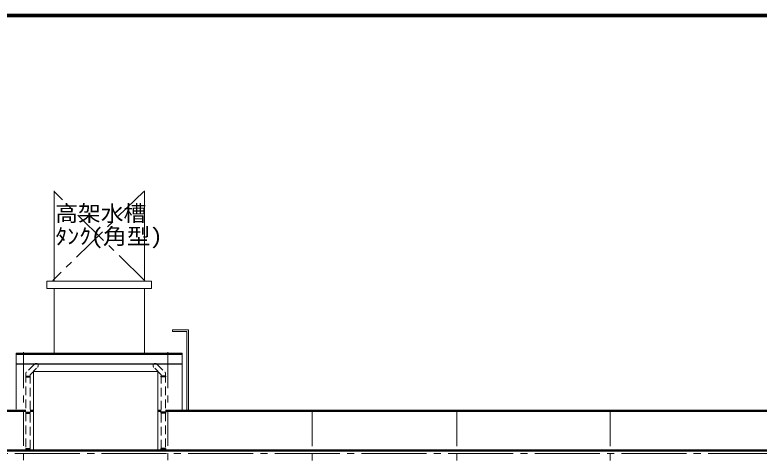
# Model space of a CAD drawing. Units: millimetres at full size, sheet at 1:200; details may follow other scales. Extents: x -55340 to 55340, y -38040 to 38040.
# Drawn here: x -30208 to -9594, y 25753 to 38040 of the extents above; entities that cross this region are included whole.
import ezdxf
from ezdxf.enums import TextEntityAlignment as Align

# ---------------------------------------------------------------- set-up
doc = ezdxf.new("R2010")
doc.units = ezdxf.units.MM
doc.header["$LTSCALE"] = 200
for name, pattern in [('CHAIN1', [8, 5, -1, 1, -1]), ('CHAIN2', [12, 9, -1, 1, -1]), ('DASHED1', [1.8, 1.2, -0.6])]:
    doc.linetypes.add(name, pattern=pattern)
for name, color, linetype, lineweight in [('0-1_通り芯', 3, 'Continuous', 18), ('0-2_躯体', 3, 'Continuous', 18), ('0-A_寸法', 6, 'Continuous', 9), ('1-3_外壁', 2, 'Continuous', 25), ('1-4_仕上', 7, 'Continuous', 18), ('1-5_建具(ｻｯｼ)', 4, 'Continuous', 9), ('F-0_F-0ﾚｲﾔ', 5, 'Continuous', 50)]:
    doc.layers.add(name, color=color, linetype=linetype, lineweight=lineweight)
doc.styles.add('ＭＳ ゴシック', font='')
doc.styles.get('ＭＳ ゴシック').set_extended_font_data('MS Gothic')

msp = doc.modelspace()

# ---------------------------------------------------------------- linework, layer by layer
at = {"layer": '0-1_通り芯', "color": 4, "linetype": 'CHAIN1', "lineweight": 9}
for p, q in [((-29970.2, 28692.8), (-29970.2, 11630.4)), ((-25970.2, 28692.8), (-25970.2, 11630.4)), ((-21970.2, 27082.7), (-21970.2, 11630.4)), ((-17970.2, 27082.7), (-17970.2, 11630.4)), ((-13720.2, 27082.7), (-13720.2, 11630.4))]:
    msp.add_line(p, q, dxfattribs=at)
at = {"layer": '0-2_躯体'}
for p, q in [((-25570.2, 28657.8), (-30170.2, 28657.8)), ((-29695.2, 25982.8), (-29695.2, 28157.8)), ((-26245.2, 28157.8), (-29695.2, 28157.8)), ((-26245.2, 28157.8), (-26245.2, 25982.8)), ((-29905.2, 27082.7), (-38245.2, 27082.7)), ((-29695.2, 27082.7), (-29785.2, 27082.7)), ((-26155.2, 27082.7), (-26245.2, 27082.7)), ((33304.8, 27082.7), (-26035.2, 27082.7)), ((33304.8, 25982.8), (-38245.2, 25982.8))]:
    msp.add_line(p, q, dxfattribs=at)
at = {"layer": '0-2_躯体', "color": 6, "lineweight": 25}
for p, q in [((-25570.2, 28622.8), (-30170.2, 28622.8)), ((-29905.2, 27047.8), (-38245.2, 27047.8)), ((-29695.2, 27047.8), (-29785.2, 27047.8)), ((-26155.2, 27047.8), (-26245.2, 27047.8)), ((33304.8, 27047.8), (-26035.2, 27047.8)), ((33304.8, 25947.8), (-38245.2, 25947.8))]:
    msp.add_line(p, q, dxfattribs=at)
at = {"layer": '0-2_躯体', "linetype": 'DASHED1'}
for p, q in [((-29662, 28361.9), (-29887.6, 28136.2)), ((-29779.4, 28074.8), (-29577.1, 28277)), ((-26161.1, 28074.8), (-26363.3, 28277)), ((-26278.5, 28361.9), (-26052.8, 28136.2)), ((-29905.2, 28093.8), (-29905.2, 25982.8)), ((-29785.2, 28060.6), (-29785.2, 25982.8)), ((-26270.2, 28157.8), (-29670.2, 28157.8)), ((-26155.2, 28060.6), (-26155.2, 25982.8)), ((-26035.2, 28093.8), (-26035.2, 25982.8))]:
    msp.add_line(p, q, dxfattribs=at)
at = {"layer": '0-2_躯体', "color": 6, "linetype": 'DASHED1', "lineweight": 25}
for p, q in [((-29905.2, 28023), (-29785.2, 28023)), ((-29905.2, 28023), (-29905.2, 28003)), ((-29905.2, 28003), (-29785.2, 28003)), ((-29785.2, 28003), (-29785.2, 28023)), ((-26035.2, 28023), (-26155.2, 28023)), ((-26155.2, 28003), (-26155.2, 28023)), ((-26035.2, 28003), (-26155.2, 28003)), ((-26035.2, 28023), (-26035.2, 28003)), ((-29905.2, 27023), (-29785.2, 27023)), ((-29905.2, 27023), (-29905.2, 27003)), ((-29785.2, 27003), (-29785.2, 27023)), ((-26035.2, 27023), (-26155.2, 27023)), ((-26155.2, 27003), (-26155.2, 27023)), ((-26035.2, 27023), (-26035.2, 27003)), ((-29905.2, 27003), (-29785.2, 27003)), ((-26035.2, 27003), (-26155.2, 27003)), ((-29905.2, 26023), (-29785.2, 26023)), ((-29905.2, 26023), (-29905.2, 26003)), ((-29905.2, 26003), (-29785.2, 26003)), ((-29785.2, 26003), (-29785.2, 26023)), ((-26035.2, 26023), (-26155.2, 26023)), ((-26155.2, 26003), (-26155.2, 26023)), ((-26035.2, 26003), (-26155.2, 26003)), ((-26035.2, 26023), (-26035.2, 26003))]:
    msp.add_line(p, q, dxfattribs=at)
at = {"layer": '0-2_躯体', "linetype": 'DASHED1'}
for centre, radius, start, end in [((-29619.5, 28319.4), 60, 315, 135), ((-26320.9, 28319.4), 60, 45, 225), ((-29845.2, 28093.8), 60, 135, 180), ((-29765.2, 28060.6), 20, 134.99646, 180), ((-26175.2, 28060.6), 20, 0, 45.00354), ((-26095.2, 28093.8), 60, 0, 45)]:
    msp.add_arc(centre, radius, start, end, dxfattribs=at)
at = {"layer": '0-A_寸法', "color": 4, "linetype": 'CHAIN2'}
msp.add_line((45993, 25882.8), (-46712.5, 25882.8), dxfattribs=at)
at = {"layer": '1-3_外壁', "color": 7, "lineweight": 18}
for p, q in [((-29120.2, 28675.2), (-29120.2, 30457.8)), ((-26620.2, 28675.2), (-26620.2, 30457.8)), ((-25395.2, 29309.8), (-25845.2, 29309.8)), ((-25845.2, 29259.8), (-25845.2, 29309.8)), ((-25395.2, 27079.9), (-25395.2, 29309.8)), ((-25445.2, 29259.8), (-25845.2, 29259.8)), ((-25445.2, 27089.4), (-25445.2, 29259.8))]:
    msp.add_line(p, q, dxfattribs=at)
at = {"layer": '1-3_外壁', "color": 3, "lineweight": 18}
for p, q in [((-30170.2, 28657.8), (-30170.2, 27112.5)), ((-25570.2, 27082.7), (-25570.2, 28657.8))]:
    msp.add_line(p, q, dxfattribs=at)
at = {"layer": '1-3_外壁'}
msp.add_line((-25570.2, 28357.8), (-30170.2, 28357.8), dxfattribs=at)
at = {"layer": '1-4_仕上'}
for p, q in [((-26420.2, 30657.8), (-29320.2, 30657.8)), ((-29320.2, 30457.8), (-29320.2, 30657.8)), ((-26420.2, 30457.8), (-26420.2, 30657.8)), ((-26420.2, 30457.8), (-29320.2, 30457.8))]:
    msp.add_line(p, q, dxfattribs=at)
at = {"layer": '1-5_建具(ｻｯｼ)', "linetype": 'CHAIN1'}
for p, q in [((-26640.4, 33147.2), (-29159.7, 30677.5)), ((-26609.3, 30665.1), (-29122.5, 33141))]:
    msp.add_line(p, q, dxfattribs=at)
at = {"layer": '1-5_建具(ｻｯｼ)'}
for p, q in [((-29120.2, 30657.8), (-29120.2, 33157.8)), ((-26620.2, 30657.8), (-26620.2, 33157.8))]:
    msp.add_line(p, q, dxfattribs=at)
at = {"layer": 'F-0_F-0ﾚｲﾔ'}
for p, q in [((-55340, 38040), (55340, 38040)), ((-55300, 38000), (55300, 38000))]:
    msp.add_line(p, q, dxfattribs=at)

# ---------------------------------------------------------------- texts
at = {"layer": '1-4_仕上', "color": 2, "style": 'ＭＳ ゴシック'}
for s, width, p in [('高架水槽', 1.05, (-29088.3, 32185.1)), ('ﾀﾝｸ(角型)', 1.1, (-29088.3, 31550.9))]:
    msp.add_text(s, height=439.9, dxfattribs=dict(at, width=width)).set_placement(p, align=Align.BOTTOM_LEFT)

doc.saveas('drawing.dxf')
